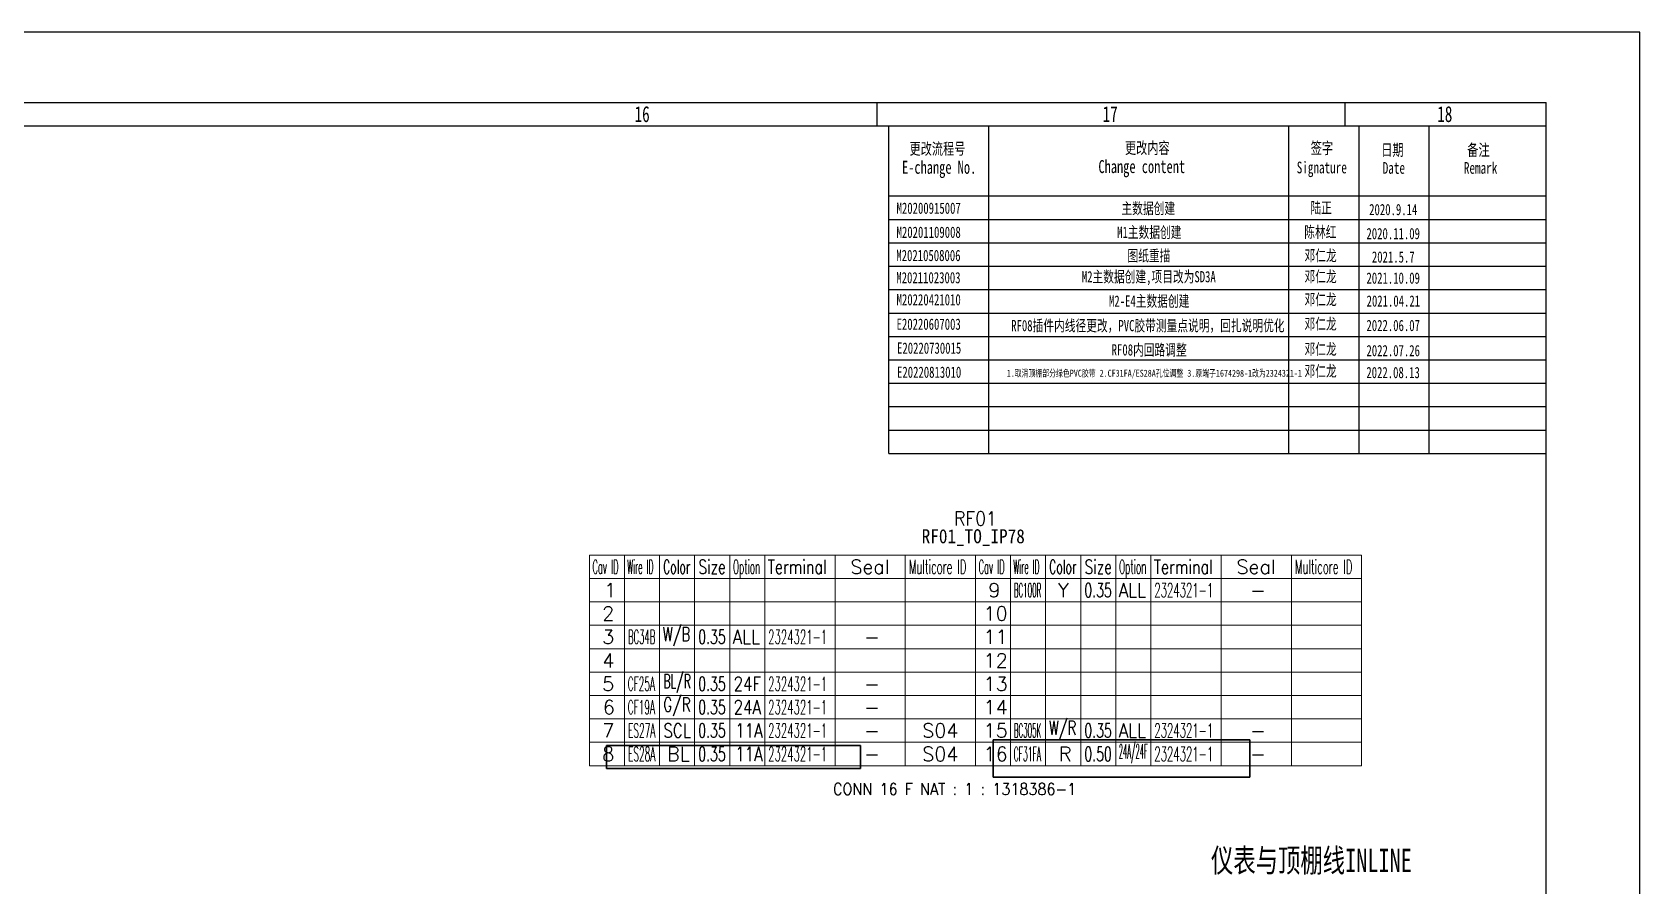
# Model space of a CAD drawing. Header units: inches. Extents: x 47316 to 59086, y 3141 to 11743.
# Drawn here: x 51687.4 to 52030.9, y 7527.8 to 7710.2 of the extents above; entities that cross this region are included whole.
import ezdxf

# ---------------------------------------------------------------- set-up
doc = ezdxf.new("R2010")
doc.units = ezdxf.units.IN
doc.header["$MEASUREMENT"] = 0
doc.layers.add('_BLACK_HOLE', color=7, linetype='Continuous')
doc.styles.add('MtX_FangSong_GB2312_1', font='')
doc.styles.add('MtX_SimSun', font='')
doc.styles.add('MtX_仿宋_GB2312', font='')
doc.styles.get("Standard").update_dxf_attribs({"font": ''})
doc.styles.add('样式 1', font='仿宋_GB2312.ttf', dxfattribs={"width": 0.7, "height": 2.4})
doc.styles.get('MtX_FangSong_GB2312_1').set_extended_font_data('FangSong_GB2312', bold=True)
doc.styles.get('MtX_SimSun').set_extended_font_data('SimSun')
doc.styles.get('MtX_仿宋_GB2312').set_extended_font_data('仿宋_GB2312')
doc.styles.get('Standard').set_extended_font_data('SimSun')

msp = doc.modelspace()

# ---------------------------------------------------------------- linework, layer by layer
at = {"color": 0, "lineweight": -3}
for p, q in [((52030.93, 7710.2), (50247.93, 7710.2)), ((52030.93, 6869.2), (52030.93, 7710.2)), ((50267.93, 7695.2), (52010.93, 7695.2)), ((51867.93, 7690.2), (51867.93, 7695.2)), ((51967.93, 7690.2), (51967.93, 7695.2)), ((52010.93, 7690.2), (52010.93, 7695.2)), ((50267.93, 7690.2), (52010.93, 7690.2)), ((52010.93, 6889.2), (52010.93, 7690.2))]:
    msp.add_line(p, q, dxfattribs=at)
at = {"color": 0, "linetype": 'Continuous', "lineweight": 15}
for p, q in [((51806.46, 7598.49), (51971.46, 7598.49)), ((51806.46, 7593.49), (51806.46, 7598.49)), ((51806.46, 7593.49), (51971.46, 7593.49))]:
    msp.add_line(p, q, dxfattribs=at)
at = {"color": 7, "linetype": 'Continuous', "lineweight": 15}
for p, q in [((51813.96, 7593.49), (51813.96, 7598.49)), ((51821.46, 7593.49), (51821.46, 7598.49)), ((51828.96, 7593.49), (51828.96, 7598.49)), ((51836.46, 7593.49), (51836.46, 7598.49)), ((51843.96, 7593.49), (51843.96, 7598.49)), ((51858.96, 7593.49), (51858.96, 7598.49)), ((51873.96, 7593.49), (51873.96, 7598.49)), ((51888.96, 7593.49), (51888.96, 7598.49)), ((51896.46, 7593.49), (51896.46, 7598.49)), ((51903.96, 7593.49), (51903.96, 7598.49)), ((51911.46, 7593.49), (51911.46, 7598.49)), ((51918.96, 7593.49), (51918.96, 7598.49)), ((51926.46, 7593.49), (51926.46, 7598.49)), ((51941.46, 7593.49), (51941.46, 7598.49)), ((51956.46, 7593.49), (51956.46, 7598.49)), ((51971.46, 7593.49), (51971.46, 7598.49))]:
    msp.add_line(p, q, dxfattribs=at)
at = {"color": 102, "linetype": 'Continuous', "lineweight": 15}
for p, q in [((51813.96, 7588.49), (51813.96, 7593.49)), ((51821.46, 7588.49), (51821.46, 7593.49)), ((51828.96, 7588.49), (51828.96, 7593.49)), ((51836.46, 7588.49), (51836.46, 7593.49)), ((51843.96, 7588.49), (51843.96, 7593.49)), ((51858.96, 7588.49), (51858.96, 7593.49)), ((51873.96, 7588.49), (51873.96, 7593.49)), ((51896.46, 7588.49), (51896.46, 7593.49)), ((51903.96, 7588.49), (51903.96, 7593.49)), ((51911.46, 7588.49), (51911.46, 7593.49)), ((51918.96, 7588.49), (51918.96, 7593.49)), ((51926.46, 7588.49), (51926.46, 7593.49)), ((51941.46, 7588.49), (51941.46, 7593.49)), ((51956.46, 7588.49), (51956.46, 7593.49)), ((51813.96, 7583.49), (51813.96, 7588.49)), ((51821.46, 7583.49), (51821.46, 7588.49)), ((51828.96, 7583.49), (51828.96, 7588.49)), ((51836.46, 7583.49), (51836.46, 7588.49)), ((51843.96, 7583.49), (51843.96, 7588.49)), ((51858.96, 7583.49), (51858.96, 7588.49)), ((51873.96, 7583.49), (51873.96, 7588.49)), ((51896.46, 7583.49), (51896.46, 7588.49)), ((51903.96, 7583.49), (51903.96, 7588.49)), ((51911.46, 7583.49), (51911.46, 7588.49)), ((51918.96, 7583.49), (51918.96, 7588.49)), ((51926.46, 7583.49), (51926.46, 7588.49)), ((51941.46, 7583.49), (51941.46, 7588.49)), ((51956.46, 7583.49), (51956.46, 7588.49)), ((51813.96, 7578.49), (51813.96, 7583.49)), ((51821.46, 7578.49), (51821.46, 7583.49)), ((51828.96, 7578.49), (51828.96, 7583.49)), ((51836.46, 7578.49), (51836.46, 7583.49)), ((51843.96, 7578.49), (51843.96, 7583.49)), ((51858.96, 7578.49), (51858.96, 7583.49)), ((51873.96, 7578.49), (51873.96, 7583.49)), ((51896.46, 7578.49), (51896.46, 7583.49)), ((51903.96, 7578.49), (51903.96, 7583.49)), ((51911.46, 7578.49), (51911.46, 7583.49)), ((51918.96, 7578.49), (51918.96, 7583.49)), ((51926.46, 7578.49), (51926.46, 7583.49)), ((51941.46, 7578.49), (51941.46, 7583.49)), ((51956.46, 7578.49), (51956.46, 7583.49)), ((51813.96, 7573.49), (51813.96, 7578.49)), ((51821.46, 7573.49), (51821.46, 7578.49)), ((51828.96, 7573.49), (51828.96, 7578.49)), ((51836.46, 7573.49), (51836.46, 7578.49)), ((51843.96, 7573.49), (51843.96, 7578.49)), ((51858.96, 7573.49), (51858.96, 7578.49)), ((51873.96, 7573.49), (51873.96, 7578.49)), ((51896.46, 7573.49), (51896.46, 7578.49)), ((51903.96, 7573.49), (51903.96, 7578.49)), ((51911.46, 7573.49), (51911.46, 7578.49)), ((51918.96, 7573.49), (51918.96, 7578.49)), ((51926.46, 7573.49), (51926.46, 7578.49)), ((51941.46, 7573.49), (51941.46, 7578.49)), ((51956.46, 7573.49), (51956.46, 7578.49)), ((51813.96, 7568.49), (51813.96, 7573.49)), ((51821.46, 7568.49), (51821.46, 7573.49)), ((51828.96, 7568.49), (51828.96, 7573.49)), ((51836.46, 7568.49), (51836.46, 7573.49)), ((51843.96, 7568.49), (51843.96, 7573.49)), ((51858.96, 7568.49), (51858.96, 7573.49)), ((51873.96, 7568.49), (51873.96, 7573.49)), ((51896.46, 7568.49), (51896.46, 7573.49)), ((51903.96, 7568.49), (51903.96, 7573.49)), ((51911.46, 7568.49), (51911.46, 7573.49)), ((51918.96, 7568.49), (51918.96, 7573.49)), ((51926.46, 7568.49), (51926.46, 7573.49)), ((51941.46, 7568.49), (51941.46, 7573.49)), ((51956.46, 7568.49), (51956.46, 7573.49)), ((51813.96, 7563.49), (51813.96, 7568.49)), ((51821.46, 7563.49), (51821.46, 7568.49)), ((51828.96, 7563.49), (51828.96, 7568.49)), ((51836.46, 7563.49), (51836.46, 7568.49)), ((51843.96, 7563.49), (51843.96, 7568.49)), ((51858.96, 7563.49), (51858.96, 7568.49)), ((51873.96, 7563.49), (51873.96, 7568.49)), ((51896.46, 7563.49), (51896.46, 7568.49)), ((51903.96, 7563.49), (51903.96, 7568.49)), ((51911.46, 7563.49), (51911.46, 7568.49)), ((51918.96, 7563.49), (51918.96, 7568.49)), ((51926.46, 7563.49), (51926.46, 7568.49)), ((51941.46, 7563.49), (51941.46, 7568.49)), ((51956.46, 7563.49), (51956.46, 7568.49)), ((51813.96, 7558.49), (51813.96, 7563.49)), ((51821.46, 7558.49), (51821.46, 7563.49)), ((51828.96, 7558.49), (51828.96, 7563.49)), ((51836.46, 7558.49), (51836.46, 7563.49)), ((51843.96, 7558.49), (51843.96, 7563.49)), ((51858.96, 7558.49), (51858.96, 7563.49)), ((51873.96, 7558.49), (51873.96, 7563.49)), ((51896.46, 7558.49), (51896.46, 7563.49)), ((51903.96, 7558.49), (51903.96, 7563.49)), ((51911.46, 7558.49), (51911.46, 7563.49)), ((51918.96, 7558.49), (51918.96, 7563.49)), ((51926.46, 7558.49), (51926.46, 7563.49)), ((51941.46, 7558.49), (51941.46, 7563.49)), ((51956.46, 7558.49), (51956.46, 7563.49)), ((51813.96, 7553.49), (51813.96, 7558.49)), ((51821.46, 7553.49), (51821.46, 7558.49)), ((51828.96, 7553.49), (51828.96, 7558.49)), ((51836.46, 7553.49), (51836.46, 7558.49)), ((51843.96, 7553.49), (51843.96, 7558.49)), ((51858.96, 7553.49), (51858.96, 7558.49)), ((51873.96, 7553.49), (51873.96, 7558.49)), ((51896.46, 7553.49), (51896.46, 7558.49)), ((51903.96, 7553.49), (51903.96, 7558.49)), ((51911.46, 7553.49), (51911.46, 7558.49)), ((51918.96, 7553.49), (51918.96, 7558.49)), ((51926.46, 7553.49), (51926.46, 7558.49)), ((51941.46, 7553.49), (51941.46, 7558.49)), ((51956.46, 7553.49), (51956.46, 7558.49))]:
    msp.add_line(p, q, dxfattribs=at)
at = {"color": 1, "lineweight": 30}
for p, q in [((51810.11, 7557.81), (51864.41, 7557.81)), ((51810.11, 7552.86), (51810.11, 7557.81)), ((51864.41, 7557.81), (51864.41, 7552.86)), ((51892.72, 7559.01), (51947.62, 7559.01)), ((51892.72, 7551.07), (51892.72, 7559.01)), ((51947.62, 7559.01), (51947.62, 7551.07)), ((51864.41, 7552.86), (51810.11, 7552.86)), ((51947.62, 7551.07), (51892.72, 7551.07))]:
    msp.add_line(p, q, dxfattribs=at)
at = {"color": 0, "linetype": 'Continuous', "lineweight": 15}
for points in [[(51806.46, 7588.49), (51806.46, 7593.49), (51888.96, 7593.49), (51888.96, 7588.49)], [(51888.96, 7588.49), (51888.96, 7593.49), (51971.46, 7593.49), (51971.46, 7588.49)], [(51806.46, 7583.49), (51806.46, 7588.49), (51888.96, 7588.49), (51888.96, 7583.49)], [(51888.96, 7583.49), (51888.96, 7588.49), (51971.46, 7588.49), (51971.46, 7583.49)], [(51806.46, 7578.49), (51806.46, 7583.49), (51888.96, 7583.49), (51888.96, 7578.49)], [(51888.96, 7578.49), (51888.96, 7583.49), (51971.46, 7583.49), (51971.46, 7578.49)], [(51806.46, 7573.49), (51806.46, 7578.49), (51888.96, 7578.49), (51888.96, 7573.49)], [(51888.96, 7573.49), (51888.96, 7578.49), (51971.46, 7578.49), (51971.46, 7573.49)], [(51806.46, 7568.49), (51806.46, 7573.49), (51888.96, 7573.49), (51888.96, 7568.49)], [(51888.96, 7568.49), (51888.96, 7573.49), (51971.46, 7573.49), (51971.46, 7568.49)], [(51806.46, 7563.49), (51806.46, 7568.49), (51888.96, 7568.49), (51888.96, 7563.49)], [(51888.96, 7563.49), (51888.96, 7568.49), (51971.46, 7568.49), (51971.46, 7563.49)], [(51806.46, 7558.49), (51806.46, 7563.49), (51888.96, 7563.49), (51888.96, 7558.49)], [(51888.96, 7558.49), (51888.96, 7563.49), (51971.46, 7563.49), (51971.46, 7558.49)], [(51806.46, 7553.49), (51806.46, 7558.49), (51888.96, 7558.49), (51888.96, 7553.49)]]:
    msp.add_lwpolyline(points, close=True, dxfattribs=at)
at = {"color": 102, "linetype": 'Continuous', "lineweight": 15}
msp.add_lwpolyline([(51888.96, 7553.49), (51888.96, 7558.49), (51971.46, 7558.49), (51971.46, 7553.49)], close=True, dxfattribs=at)
at = {"layer": '_BLACK_HOLE', "color": 0, "lineweight": -3}
for p, q in [((51870.43, 7620.2), (51870.43, 7690.2)), ((51891.85, 7620.2), (51891.85, 7690.2)), ((51955.93, 7620.2), (51955.93, 7690.2)), ((51970.93, 7620.2), (51970.93, 7690.2)), ((51985.93, 7620.2), (51985.93, 7690.2)), ((51870.43, 7675.2), (52010.93, 7675.2)), ((51870.43, 7670.2), (52010.93, 7670.2)), ((51870.43, 7665.2), (52010.93, 7665.2)), ((51870.43, 7660.2), (52010.93, 7660.2)), ((51870.43, 7655.2), (52010.93, 7655.2)), ((51870.43, 7650.2), (52010.93, 7650.2)), ((51870.43, 7645.2), (52010.93, 7645.2)), ((51870.43, 7640.2), (52010.93, 7640.2)), ((51870.43, 7635.2), (52010.93, 7635.2)), ((51870.43, 7630.2), (52010.93, 7630.2)), ((51870.43, 7625.2), (52010.93, 7625.2)), ((51870.43, 7620.2), (52010.93, 7620.2))]:
    msp.add_line(p, q, dxfattribs=at)

# ---------------------------------------------------------------- texts
at = {"color": 0, "lineweight": -3, "width": 0.7}
for s, height, style, p in [('16', 3.4, 'MtX_SimSun', (51816.12, 7691)), ('17', 3.4, 'MtX_SimSun', (51916.13, 7691)), ('18', 3.4, 'MtX_SimSun', (51987.63, 7691)), ('M20200915007', 2.4, '样式 1', (51872.11, 7671.4)), ('主数据创建', 2.4, 'MtX_SimSun', (51920.17, 7671.36)), ('陆正', 2.4, 'MtX_仿宋_GB2312', (51960.55, 7671.48)), ('2020.9.14', 2.4, 'MtX_仿宋_GB2312', (51973.09, 7671.11)), ('M20201109008', 2.4, '样式 1', (51872.11, 7666.26)), ('M1主数据创建', 2.4, 'MtX_仿宋_GB2312', (51919.24, 7666.26)), ('陈林红', 2.4, 'MtX_SimSun', (51959.22, 7666.3)), ('2020.11.09', 2.4, 'MtX_仿宋_GB2312', (51972.51, 7665.97)), ('M20210508006', 2.4, '样式 1', (51872.06, 7661.3)), ('图纸重描', 2.4, 'MtX_仿宋_GB2312', (51921.45, 7661.25)), ('邓仁龙', 2.4, 'MtX_SimSun', (51959.28, 7661.28)), ('2021.5.7', 2.4, 'MtX_仿宋_GB2312', (51973.67, 7660.97)), ('M20211023003', 2.4, '样式 1', (51872.06, 7656.55)), ('M2主数据创建,项目改为SD3A', 2.4, 'MtX_仿宋_GB2312', (51911.69, 7656.76)), ('邓仁龙', 2.4, 'MtX_SimSun', (51959.28, 7656.78)), ('2021.10.09', 2.4, 'MtX_仿宋_GB2312', (51972.51, 7656.47)), ('M20220421010', 2.4, '样式 1', (51872.11, 7651.84)), ('M2-E4主数据创建', 2.4, 'MtX_仿宋_GB2312', (51917.5, 7651.55)), ('邓仁龙', 2.4, 'MtX_SimSun', (51959.28, 7651.89)), ('2021.04.21', 2.4, 'MtX_仿宋_GB2312', (51972.54, 7651.57)), ('E20220607003', 2.4, '样式 1', (51872.11, 7646.62)), ('RF08插件内线径更改，PVC胶带测量点说明，回扎说明优化', 2.4, 'MtX_仿宋_GB2312', (51896.6, 7646.31)), ('邓仁龙', 2.4, 'MtX_SimSun', (51959.28, 7646.66)), ('2022.06.07', 2.4, 'MtX_仿宋_GB2312', (51972.51, 7646.35)), ('E20220730015', 2.4, '样式 1', (51872.21, 7641.51)), ('RF08内回路调整', 2.4, 'MtX_仿宋_GB2312', (51918.07, 7641.13)), ('邓仁龙', 2.4, 'MtX_SimSun', (51959.28, 7641.29)), ('2022.07.26', 2.4, 'MtX_仿宋_GB2312', (51972.51, 7640.97)), ('E20220813010', 2.4, '样式 1', (51872.21, 7636.36)), ('1.取消顶棚部分绿色PVC胶带 2.CF31FA/ES28A孔位调整 3.原端子1674298-1改为2324321-1', 1.5, 'MtX_仿宋_GB2312', (51895.65, 7636.59)), ('邓仁龙', 2.4, 'MtX_SimSun', (51959.28, 7636.6)), ('2022.08.13', 2.4, 'MtX_仿宋_GB2312', (51972.49, 7636.29))]:
    msp.add_text(s, height=height, dxfattribs=dict(at, style=style)).set_placement(p)
at = {"lineweight": -2, "style": 'MtX_SimSun', "width": 0.7}
msp.add_text('仪表与顶棚线INLINE', height=5, dxfattribs=at).set_placement((51939.29, 7530.76))
at = {"color": 6, "linetype": 'Continuous', "lineweight": 20, "char_height": 3, "attachment_point": 1}
for s, insert, width in [('\\Fromans.shx;\\W0.9000000000;\\T1.0000000000;\\o\\lRF01', (51884.39, 7607.81), 10.1571), ('\\f黑体|b0|i0|c1|p0;\\W0.9000000000;\\T1.0000000000;\\o\\lRF01_TO_IP78', (51877.47, 7604.01), 23.2989)]:
    msp.add_mtext(s, dxfattribs=dict(at, insert=insert, width=width))
at = {"color": 7, "linetype": 'Continuous', "lineweight": 15, "char_height": 3, "attachment_point": 1}
for s, insert, width in [('\\Fromans.shx;\\W0.4292452830;\\T1.0000000000;\\o\\lCav ID', (51807.14, 7597.49), 6.5), ('\\Fromans.shx;\\W0.4026548673;\\T1.0000000000;\\o\\lWire ID', (51814.57, 7597.49), 6.5), ('\\Fromans.shx;\\W0.5687500000;\\T1.0000000000;\\o\\lColor', (51822.2, 7597.49), 6.5), ('\\Fromans.shx;\\W0.7222222222;\\T1.0000000000;\\o\\lSize', (51829.77, 7597.49), 6.5), ('\\Fromans.shx;\\W0.4595959596;\\T1.0000000000;\\o\\lOption', (51837.15, 7597.49), 6.5), ('\\Fromans.shx;\\W0.7480916031;\\T1.0000000000;\\o\\lTerminal', (51844.56, 7597.49), 14), ('\\Fromans.shx;\\W1.0000000000;\\T1.0000000000;\\o\\lSeal', (51862.24, 7597.49), 9.2857), ('\\Fromans.shx;\\W0.5185185185;\\T1.0000000000;\\o\\lMulticore ID', (51874.75, 7597.49), 14), ('\\Fromans.shx;\\W0.4292452830;\\T1.0000000000;\\o\\lCav ID', (51889.64, 7597.49), 6.5), ('\\Fromans.shx;\\W0.4026548673;\\T1.0000000000;\\o\\lWire ID', (51897.07, 7597.49), 6.5), ('\\Fromans.shx;\\W0.5687500000;\\T1.0000000000;\\o\\lColor', (51904.7, 7597.49), 6.5), ('\\Fromans.shx;\\W0.7222222222;\\T1.0000000000;\\o\\lSize', (51912.27, 7597.49), 6.5), ('\\Fromans.shx;\\W0.4595959596;\\T1.0000000000;\\o\\lOption', (51919.65, 7597.49), 6.5), ('\\Fromans.shx;\\W0.7480916031;\\T1.0000000000;\\o\\lTerminal', (51927.06, 7597.49), 14), ('\\Fromans.shx;\\W1.0000000000;\\T1.0000000000;\\o\\lSeal', (51944.74, 7597.49), 9.2857), ('\\Fromans.shx;\\W0.5185185185;\\T1.0000000000;\\o\\lMulticore ID', (51957.25, 7597.49), 14), ('\\Fromans.shx;\\W1.0000000000;\\T1.0000000000;\\o\\l1', (51809.64, 7592.49), 2.8571), ('\\Fromans.shx;\\W1.0000000000;\\T1.0000000000;\\o\\l9', (51891.71, 7592.49), 2.8571), ('\\Fromans.shx;\\W1.0000000000;\\T1.0000000000;\\o\\l2', (51809.21, 7587.49), 2.8571), ('\\Fromans.shx;\\W1.0000000000;\\T1.0000000000;\\o\\l10', (51890.71, 7587.49), 5.7143), ('\\Fromans.shx;\\W1.0000000000;\\T1.0000000000;\\o\\l3', (51809.21, 7582.49), 2.8571), ('\\Fromans.shx;\\W1.0000000000;\\T1.0000000000;\\o\\l11', (51890.71, 7582.49), 5.7143), ('\\Fromans.shx;\\W1.0000000000;\\T1.0000000000;\\o\\l4', (51809.21, 7577.49), 2.8571), ('\\Fromans.shx;\\W1.0000000000;\\T1.0000000000;\\o\\l12', (51890.71, 7577.49), 5.7143), ('\\Fromans.shx;\\W1.0000000000;\\T1.0000000000;\\o\\l5', (51809.21, 7572.49), 2.8571), ('\\Fromans.shx;\\W1.0000000000;\\T1.0000000000;\\o\\l13', (51890.71, 7572.49), 5.7143), ('\\Fromans.shx;\\W1.0000000000;\\T1.0000000000;\\o\\l6', (51809.35, 7567.49), 2.8571), ('\\Fromans.shx;\\W1.0000000000;\\T1.0000000000;\\o\\l14', (51890.71, 7567.49), 5.7143), ('\\Fromans.shx;\\W1.0000000000;\\T1.0000000000;\\o\\l7', (51809.21, 7562.49), 2.8571), ('\\Fromans.shx;\\W1.0000000000;\\T1.0000000000;\\o\\l15', (51890.71, 7562.49), 5.7143), ('\\Fromans.shx;\\W1.0000000000;\\T1.0000000000;\\o\\l8', (51809.21, 7557.49), 2.8571), ('\\Fromans.shx;\\W1.0000000000;\\T1.0000000000;\\o\\l16', (51890.71, 7557.49), 5.7143)]:
    msp.add_mtext(s, dxfattribs=dict(at, insert=insert, width=width))
at = {"color": 21, "linetype": 'Continuous', "lineweight": 15, "char_height": 3, "attachment_point": 1}
for s, insert, width in [('\\Fromans.shx;\\W0.3699186992;\\T1.0000000000;\\o\\lBC100R', (51897.17, 7592.49), 6.5), ('\\Fromans.shx;\\W0.6500000000;\\T1.0000000000;\\o\\l0.35', (51912.24, 7592.49), 6.5), ('\\Fromans.shx;\\W0.5268817204;\\T1.0000000000;\\o\\l2324321-1', (51927.18, 7592.49), 14), ('\\Fromans.shx;\\W0.4417475728;\\T1.0000000000;\\o\\lBC34B', (51814.71, 7582.49), 6.5), ('\\Fromans.shx;\\W0.6500000000;\\T1.0000000000;\\o\\l0.35', (51829.74, 7582.49), 6.5), ('\\Fromans.shx;\\W0.5268817204;\\T1.0000000000;\\o\\l2324321-1', (51844.68, 7582.49), 14), ('\\Fromans.shx;\\W0.4690721649;\\T1.0000000000;\\o\\lCF25A', (51814.66, 7572.49), 6.5), ('\\Fromans.shx;\\W0.6500000000;\\T1.0000000000;\\o\\l0.35', (51829.74, 7572.49), 6.5), ('\\Fromans.shx;\\W0.5268817204;\\T1.0000000000;\\o\\l2324321-1', (51844.68, 7572.49), 14), ('\\Fromans.shx;\\W0.4690721649;\\T1.0000000000;\\o\\lCF19A', (51814.66, 7567.49), 6.5), ('\\Fromans.shx;\\W0.6500000000;\\T1.0000000000;\\o\\l0.35', (51829.74, 7567.49), 6.5), ('\\Fromans.shx;\\W0.5268817204;\\T1.0000000000;\\o\\l2324321-1', (51844.68, 7567.49), 14), ('\\Fromans.shx;\\W0.4690721649;\\T1.0000000000;\\o\\lES27A', (51814.73, 7562.49), 6.5), ('\\Fromans.shx;\\W0.6500000000;\\T1.0000000000;\\o\\l0.35', (51829.74, 7562.49), 6.5), ('\\Fromans.shx;\\W0.5268817204;\\T1.0000000000;\\o\\l2324321-1', (51844.68, 7562.49), 14), ('\\Fromans.shx;\\W1.0000000000;\\T1.0000000000;\\o\\lS04', (51877.6, 7562.49), 8.5714), ('\\Fromans.shx;\\W0.3699186992;\\T1.0000000000;\\o\\lBC305K', (51897.17, 7562.49), 6.5), ('\\Fromans.shx;\\W0.6500000000;\\T1.0000000000;\\o\\l0.35', (51912.24, 7562.49), 6.5), ('\\Fromans.shx;\\W0.5268817204;\\T1.0000000000;\\o\\l2324321-1', (51927.18, 7562.49), 14), ('\\Fromans.shx;\\W0.4690721649;\\T1.0000000000;\\o\\lES28A', (51814.73, 7557.49), 6.5), ('\\Fromans.shx;\\W0.6500000000;\\T1.0000000000;\\o\\l0.35', (51829.74, 7557.49), 6.5), ('\\Fromans.shx;\\W0.5268817204;\\T1.0000000000;\\o\\l2324321-1', (51844.68, 7557.49), 14), ('\\Fromans.shx;\\W1.0000000000;\\T1.0000000000;\\o\\lS04', (51877.6, 7557.49), 8.5714), ('\\Fromans.shx;\\W0.3956521739;\\T1.0000000000;\\o\\lCF31FA', (51897.13, 7557.49), 6.5), ('\\Fromans.shx;\\W0.6500000000;\\T1.0000000000;\\o\\l0.50', (51912.24, 7557.49), 6.5), ('\\Fromans.shx;\\W0.5268817204;\\T1.0000000000;\\o\\l2324321-1', (51927.18, 7557.49), 14)]:
    msp.add_mtext(s, dxfattribs=dict(at, insert=insert, width=width))
at = {"color": 140, "linetype": 'Continuous', "lineweight": 15, "char_height": 3, "attachment_point": 1}
for s, insert, width in [('\\Fromans.shx;\\W1.0000000000;\\T1.0000000000;\\o\\lY', (51906.56, 7592.49), 2.5714), ('\\Fromans.shx;\\W0.8750000000;\\T1.0000000000;\\o\\lALL', (51919.58, 7592.49), 6.5), ('\\Fromans.shx;\\W1.0000000000;\\T1.0000000000;\\o\\l-', (51947.67, 7592.49), 3.7143), ('\\Fromans.shx;\\W0.6791044776;\\T1.0000000000;\\o\\lW/B', (51822.15, 7583.06), 6.5), ('\\Fromans.shx;\\W0.8750000000;\\T1.0000000000;\\o\\lALL', (51837.08, 7582.49), 6.5), ('\\Fromans.shx;\\W1.0000000000;\\T1.0000000000;\\o\\l-', (51865.17, 7582.49), 3.7143), ('\\Fromans.shx;\\W0.5617283951;\\T1.0000000000;\\o\\lBL/R', (51822.28, 7573.06), 6.5), ('\\Fromans.shx;\\W0.7844827586;\\T1.0000000000;\\o\\l24F', (51837.29, 7572.49), 6.5), ('\\Fromans.shx;\\W0.7109375000;\\T1.0000000000;\\o\\lG/R', (51822.26, 7568.06), 6.5), ('\\Fromans.shx;\\W1.0000000000;\\T1.0000000000;\\o\\l-', (51865.17, 7572.49), 3.7143), ('\\Fromans.shx;\\W0.7844827586;\\T1.0000000000;\\o\\l24A', (51837.29, 7567.49), 6.5), ('\\Fromans.shx;\\W1.0000000000;\\T1.0000000000;\\o\\l-', (51865.17, 7567.49), 3.7143), ('\\Fromans.shx;\\W0.7844827586;\\T1.0000000000;\\o\\lSCL', (51822.29, 7562.49), 6.5), ('\\Fromans.shx;\\W0.7844827586;\\T1.0000000000;\\o\\l11A', (51837.63, 7562.49), 6.5), ('\\Fromans.shx;\\W0.6791044776;\\T1.0000000000;\\o\\lW/R', (51904.65, 7563.06), 6.5), ('\\Fromans.shx;\\W0.8750000000;\\T1.0000000000;\\o\\lALL', (51919.58, 7562.49), 6.5), ('\\Fromans.shx;\\W1.0000000000;\\T1.0000000000;\\o\\l-', (51865.17, 7562.49), 3.7143), ('\\Fromans.shx;\\W0.3297101449;\\T1.0000000000;\\o\\l24A/24F', (51919.6, 7558.06), 6.5), ('\\Fromans.shx;\\W1.0000000000;\\T1.0000000000;\\o\\l-', (51947.67, 7562.49), 3.7143), ('\\Fromans.shx;\\W1.0000000000;\\T1.0000000000;\\o\\lBL', (51823.06, 7557.49), 5.4286), ('\\Fromans.shx;\\W0.7844827586;\\T1.0000000000;\\o\\l11A', (51837.63, 7557.49), 6.5), ('\\Fromans.shx;\\W1.0000000000;\\T1.0000000000;\\o\\l-', (51865.17, 7557.49), 3.7143), ('\\Fromans.shx;\\W1.0000000000;\\T1.0000000000;\\o\\lR', (51906.78, 7557.49), 3), ('\\Fromans.shx;\\W1.0000000000;\\T1.0000000000;\\o\\l-', (51947.67, 7557.49), 3.7143)]:
    msp.add_mtext(s, dxfattribs=dict(at, insert=insert, width=width))
at = {"color": 42, "linetype": 'Continuous', "lineweight": 15, "insert": (51858.53, 7549.74), "char_height": 2.5, "width": 61.5, "attachment_point": 1}
msp.add_mtext('\\Fromans.shx;\\W0.9000000000;\\T1.0000000000;\\o\\lCONN 16 F NAT : 1 : 1318386-1', dxfattribs=at)
at = {"layer": '_BLACK_HOLE', "color": 0, "lineweight": -3, "width": 0.7}
for s, height, style, p in [('更改流程号', 2.5, 'MtX_SimSun', (51874.87, 7684.05)), ('更改内容', 2.5, 'MtX_SimSun', (51920.91, 7684.22)), ('签字', 2.5, 'MtX_FangSong_GB2312_1', (51960.61, 7684.19)), ('日期', 2.5, 'MtX_SimSun', (51975.67, 7683.8)), ('备注', 2.5, 'MtX_SimSun', (51994.05, 7683.78)), ('E-change No.', 2.7775, 'MtX_SimSun', (51873.27, 7679.94)), ('Change content', 2.7775, 'MtX_SimSun', (51915.24, 7680.1)), ('Signature', 2.5, 'MtX_SimSun', (51957.61, 7680.04)), ('Date', 2.5, 'MtX_SimSun', (51975.99, 7679.95)), ('Remark', 2.5, 'MtX_SimSun', (51993.33, 7679.95))]:
    msp.add_text(s, height=height, dxfattribs=dict(at, style=style)).set_placement(p)

doc.saveas('drawing.dxf')
